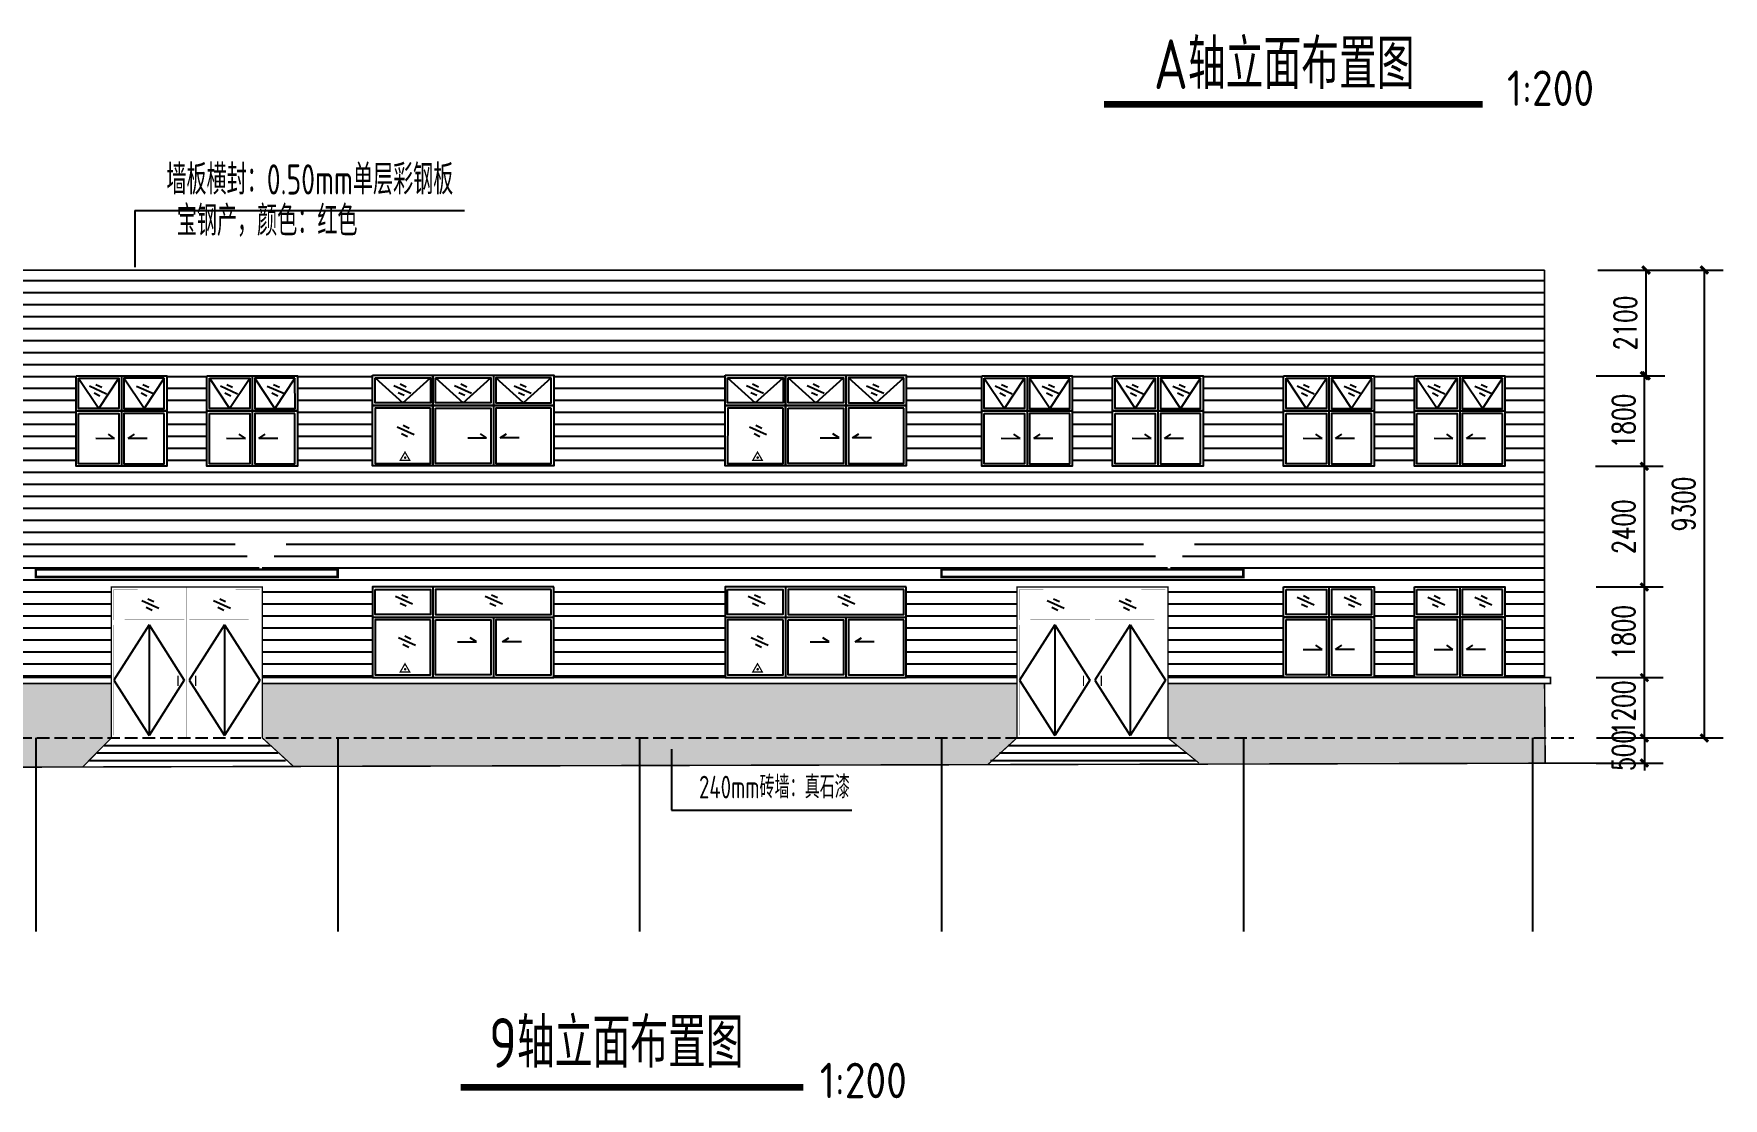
# Model space of a CAD drawing. Extents: x 180850 to 1399066, y 113487 to 334416.
# Drawn here: x 693255 to 726833, y 255921 to 277082 of the extents above; entities that cross this region are included whole.
import ezdxf
from ezdxf.enums import TextEntityAlignment as Align

# ---------------------------------------------------------------- set-up
doc = ezdxf.new("R2010")
doc.units = 0
doc.header["$LTSCALE"] = 1000
doc.linetypes.add('DASH', pattern=[0.35, 0.25, -0.1])
for name, color, linetype in [('AXIS', 3, 'Continuous'), ('COLU', 7, 'Continuous'), ('DIM_SYMB', 3, 'Continuous'), ('PUB_DIM', 3, 'Continuous'), ('PUB_TEXT', 7, 'Continuous'), ('REIN', 1, 'Continuous')]:
    doc.layers.add(name, color=color, linetype=linetype)
doc.styles.add('_TCH_DIM_T3', font='SIMPLEX', dxfattribs={"width": 0.705882, "bigfont": 'GBCBIG'})
doc.styles.add('C', font='tssdeng.shx', dxfattribs={"height": 3, "bigfont": 'tssdchn.shx'})
doc.styles.get("Standard").update_dxf_attribs({"font": 'gbenor.shx', "bigfont": 'gbcbig.shx'})
doc.dimstyles.new('_TCH_ARCH&&150', dxfattribs={"dimtxt": 446.25, "dimasz": 150, "dimexe": 375, "dimexo": 450, "dimgap": 189.375, "dimtad": 1, "dimdec": 0, "dimzin": 0, "dimdsep": 46, "dimtxsty": '_TCH_DIM_T3', "dimblk": 'ARCHTICK', "dimcen": 0.09, "dimclrd": 3, "dimclre": 3, "dimclrt": 7, "dimazin": 2, "dimtfac": 1, "dimtdec": 0, "dimtix": 1, "dimtmove": 2, "dimatfit": 3, "dimfxl": 1, "dimtolj": 1, "dimtzin": 0, "dimarcsym": 0})

# ---------------------------------------------------------------- blocks, each defined once
blk = doc.blocks.new('_ArchTick')
at = {"color": 0, "linetype": 'ByBlock', "const_width": 0.4}
blk.add_lwpolyline([(-0.5, -0.5), (0.5, 0.5)], dxfattribs=at)
blk = doc.blocks.new('*D562')
at = {"layer": 'Defpoints', "color": 0, "transparency": 16777216}
for p in [(723858, 264284), (725266, 264284), (723863, 263084)]:
    blk.add_point(p, dxfattribs=at)
at = {"layer": 'PUB_DIM', "color": 3, "lineweight": -2, "transparency": 16777216}
for p, q in [((724308, 264284), (725641, 264284)), ((725266, 264284), (725266, 264434)), ((725266, 263084), (725266, 264284)), ((724313, 263084), (725641, 263084)), ((725266, 263084), (725266, 262934))]:
    blk.add_line(p, q, dxfattribs=at)
at = {"layer": 'PUB_DIM', "color": 3, "lineweight": -2, "transparency": 16777216, "xscale": 150, "yscale": 150, "zscale": 150}
for p, rotation in [((725266, 264284), 270), ((725266, 263084), 90)]:
    blk.add_blockref('_ArchTick', p, dxfattribs=dict(at, rotation=rotation))
at = {"layer": 'PUB_DIM', "color": 7, "transparency": 16777216, "insert": (724854, 263684), "char_height": 446.2, "attachment_point": 5, "rotation": 90, "style": '_TCH_DIM_T3'}
blk.add_mtext('\\A1;1200', dxfattribs=at)
blk = doc.blocks.new('*D563')
at = {"layer": 'Defpoints', "color": 0, "transparency": 16777216}
for p in [(723858, 266084), (725266, 266084), (723858, 264284)]:
    blk.add_point(p, dxfattribs=at)
at = {"layer": 'PUB_DIM', "color": 3, "lineweight": -2, "transparency": 16777216}
for p, q in [((724308, 266084), (725641, 266084)), ((725266, 264284), (725266, 266084)), ((724308, 264284), (725641, 264284))]:
    blk.add_line(p, q, dxfattribs=at)
at = {"layer": 'PUB_DIM', "color": 3, "lineweight": -2, "transparency": 16777216, "xscale": 150, "yscale": 150, "zscale": 150}
for p, rotation in [((725266, 266084), 90), ((725266, 264284), 270)]:
    blk.add_blockref('_ArchTick', p, dxfattribs=dict(at, rotation=rotation))
at = {"layer": 'PUB_DIM', "color": 7, "transparency": 16777216, "insert": (724854, 265184), "char_height": 446.2, "attachment_point": 5, "rotation": 90, "style": '_TCH_DIM_T3'}
blk.add_mtext('\\A1;1800', dxfattribs=at)
blk = doc.blocks.new('*D564')
at = {"layer": 'Defpoints', "color": 0, "transparency": 16777216}
for p in [(723842, 268484, -4), (725266, 268484), (723858, 266084)]:
    blk.add_point(p, dxfattribs=at)
at = {"layer": 'PUB_DIM', "color": 3, "lineweight": -2, "transparency": 16777216}
for p, q in [((724292, 268484), (725641, 268484)), ((725266, 266084), (725266, 268484)), ((724308, 266084), (725641, 266084))]:
    blk.add_line(p, q, dxfattribs=at)
at = {"layer": 'PUB_DIM', "color": 3, "lineweight": -2, "transparency": 16777216, "xscale": 150, "yscale": 150, "zscale": 150}
for p, rotation in [((725266, 268484), 90), ((725266, 266084), 270)]:
    blk.add_blockref('_ArchTick', p, dxfattribs=dict(at, rotation=rotation))
at = {"layer": 'PUB_DIM', "color": 7, "transparency": 16777216, "insert": (724854, 267284), "char_height": 446.2, "attachment_point": 5, "rotation": 90, "style": '_TCH_DIM_T3'}
blk.add_mtext('\\A1;2400', dxfattribs=at)
blk = doc.blocks.new('*D565')
at = {"layer": 'Defpoints', "color": 0, "transparency": 16777216}
for p in [(723858, 270284), (725266, 270284), (723842, 268484, -4)]:
    blk.add_point(p, dxfattribs=at)
at = {"layer": 'PUB_DIM', "color": 3, "lineweight": -2, "transparency": 16777216}
for p, q in [((724308, 270284), (725641, 270284)), ((725266, 268484), (725266, 270284)), ((724292, 268484), (725641, 268484))]:
    blk.add_line(p, q, dxfattribs=at)
at = {"layer": 'PUB_DIM', "color": 3, "lineweight": -2, "transparency": 16777216, "xscale": 150, "yscale": 150, "zscale": 150}
for p, rotation in [((725266, 270284), 90), ((725266, 268484), 270)]:
    blk.add_blockref('_ArchTick', p, dxfattribs=dict(at, rotation=rotation))
at = {"layer": 'PUB_DIM', "color": 7, "transparency": 16777216, "insert": (724854, 269384), "char_height": 446.2, "attachment_point": 5, "rotation": 90, "style": '_TCH_DIM_T3'}
blk.add_mtext('\\A1;1800', dxfattribs=at)
blk = doc.blocks.new('*D566')
at = {"layer": 'Defpoints', "color": 0, "transparency": 16777216}
for p in [(723891, 272384), (725300, 272384), (723858, 270284)]:
    blk.add_point(p, dxfattribs=at)
at = {"layer": 'PUB_DIM', "color": 3, "lineweight": -2, "transparency": 16777216}
for p, q in [((724341, 272384), (725675, 272384)), ((725300, 270284), (725300, 272384)), ((724308, 270284), (725675, 270284))]:
    blk.add_line(p, q, dxfattribs=at)
at = {"layer": 'PUB_DIM', "color": 3, "lineweight": -2, "transparency": 16777216, "xscale": 150, "yscale": 150, "zscale": 150}
for p, rotation in [((725300, 272384), 90), ((725300, 270284), 270)]:
    blk.add_blockref('_ArchTick', p, dxfattribs=dict(at, rotation=rotation))
at = {"layer": 'PUB_DIM', "color": 7, "transparency": 16777216, "insert": (724887, 271334), "char_height": 446.2, "attachment_point": 5, "rotation": 90, "style": '_TCH_DIM_T3'}
blk.add_mtext('\\A1;2100', dxfattribs=at)
blk = doc.blocks.new('*D567')
at = {"layer": 'Defpoints', "color": 0, "transparency": 16777216}
for p in [(723891, 272384), (723863, 263084), (726458, 263084)]:
    blk.add_point(p, dxfattribs=at)
at = {"layer": 'PUB_DIM', "color": 3, "lineweight": -2, "transparency": 16777216}
for p, q in [((724341, 272384), (726833, 272384)), ((726458, 272384), (726458, 263084)), ((724313, 263084), (726833, 263084))]:
    blk.add_line(p, q, dxfattribs=at)
at = {"layer": 'PUB_DIM', "color": 3, "lineweight": -2, "transparency": 16777216, "xscale": 150, "yscale": 150, "zscale": 150}
for p, rotation in [((726458, 272384), 90), ((726458, 263084), 270)]:
    blk.add_blockref('_ArchTick', p, dxfattribs=dict(at, rotation=rotation))
at = {"layer": 'PUB_DIM', "color": 7, "transparency": 16777216, "insert": (726046, 267734), "char_height": 446.2, "attachment_point": 5, "rotation": 90, "style": '_TCH_DIM_T3'}
blk.add_mtext('\\A1;9300', dxfattribs=at)
blk = doc.blocks.new('*D568')
at = {"layer": 'Defpoints', "color": 0, "transparency": 16777216}
for p in [(723863, 263084), (723858, 262584), (725266, 262584)]:
    blk.add_point(p, dxfattribs=at)
at = {"layer": 'PUB_DIM', "color": 3, "lineweight": -2, "transparency": 16777216}
for p, q in [((724313, 263084), (725641, 263084)), ((725266, 263084), (725266, 263234)), ((725266, 263084), (725266, 262584)), ((724308, 262584), (725641, 262584)), ((725266, 262584), (725266, 262434))]:
    blk.add_line(p, q, dxfattribs=at)
at = {"layer": 'PUB_DIM', "color": 3, "lineweight": -2, "transparency": 16777216, "xscale": 150, "yscale": 150, "zscale": 150}
for p, rotation in [((725266, 263084), 270), ((725266, 262584), 90)]:
    blk.add_blockref('_ArchTick', p, dxfattribs=dict(at, rotation=rotation))
at = {"layer": 'PUB_DIM', "color": 7, "transparency": 16777216, "insert": (724854, 262834), "char_height": 446.2, "attachment_point": 5, "rotation": 90, "style": '_TCH_DIM_T3'}
blk.add_mtext('\\A1;500', dxfattribs=at)

msp = doc.modelspace()

# ---------------------------------------------------------------- hatches: boundary and pattern name
h = msp.add_hatch()
h.set_pattern_fill('ANSI31', color=1, scale=150, angle=315)
h.set_pattern_definition([(0, (0, 0), (7e-14, 238.125), [])])
h.paths.add_polyline_path([(723282.2, 272384.36), (688014.42, 272384.29), (688014.42, 264284.37), (688095.86, 264284.37), (688095.89, 265484.92), (688095.86, 265484.92), (688095.86, 266084.92), (689895.82, 266084.9), (689895.82, 265484.9), (689895.88, 265484.9), (689895.85, 264284.38), (690695.86, 264284.38), (690695.89, 265484.92), (690695.86, 265484.92), (690695.86, 266084.92), (692495.82, 266084.9), (692495.82, 265484.9), (692495.88, 265484.9), (692495.85, 264284.39), (694795.86, 264284.4), (694795.85, 266084.43), (697795.85, 266084.43), (697795.86, 264284.41), (699988.9, 264284.42), (699988.9, 266084.45), (703588.93, 266084.45), (703588.93, 264284.43), (706995.81, 264284.44), (706995.81, 266084.45), (710595.84, 266084.45), (710595.84, 264284.46), (712795.86, 264284.46), (712795.85, 266084.43), (715795.85, 266084.43), (715795.86, 264284.45), (718095.86, 264284.45), (718095.89, 265484.92), (718095.86, 265484.92), (718095.86, 266084.92), (719895.82, 266084.9), (719895.82, 265484.9), (719895.88, 265484.9), (719895.85, 264284.45), (720695.86, 264284.45), (720695.89, 265484.92), (720695.86, 265484.92), (720695.86, 266084.92), (722495.82, 266084.9), (722495.82, 265484.9), (722495.88, 265484.9), (722495.85, 264284.45), (723282.2, 264284.45)])
h.paths.add_polyline_path([(706996.03, 268491.94), (706996.06, 269692.41), (706996.03, 269692.41), (706996.03, 270292.41), (708196.04, 270292.39), (710595.96, 270292.36), (710595.96, 269692.36), (710596.02, 269692.36), (710595.99, 268491.89), (708196.04, 268491.92)], flags=16)
h.paths.add_polyline_path([(703589.08, 268491.89), (701189.13, 268491.92), (699989.12, 268491.94), (699989.15, 269692.41), (699989.12, 269692.41), (699989.12, 270292.41), (701189.13, 270292.39), (703589.05, 270292.36), (703589.05, 269692.36), (703589.11, 269692.36)], flags=16)
h.paths.add_polyline_path([(707045.81, 268542.36), (707046.08, 269642.36), (708146.2, 269641.95), (708145.93, 268541.95)], flags=0)
h.paths.add_polyline_path([(703538.94, 268541.93), (702438.93, 268542.09), (702439.2, 269642.09), (703539.21, 269641.93)], flags=0)
h.paths.add_polyline_path([(707543.5, 268599.91), (707639.37, 268765.97), (707735.24, 268599.91)], flags=0)
h.paths.add_polyline_path([(707630.01, 268655.81, -1), (707655.01, 268655.81, -1)], flags=0)
h.paths.add_polyline_path([(707045.67, 269742.04), (707045.67, 270242.77), (708146.53, 270242.76), (708145.82, 270242.11), (708145.82, 269742.03)], flags=0)
h.paths.add_polyline_path([(703539.63, 269742.28), (702439.53, 269742.03), (702439.31, 270242.1), (702438.6, 270242.75), (703539.77, 270243), (703539.41, 270242.67)], flags=0)
h.paths.add_polyline_path([(708245.82, 268542.28), (708246.09, 269642.28), (709346.17, 269642.11), (709345.89, 268542.11)], flags=0)
h.paths.add_polyline_path([(702338.99, 268542.11), (701238.91, 268542.28), (701239.18, 269642.28), (702339.26, 269642.11)], flags=0)
h.paths.add_polyline_path([(708245.68, 269742.02), (708245.68, 270242.75), (709346.55, 270242.73), (709345.84, 270242.09), (709345.84, 269742.01)], flags=0)
h.paths.add_polyline_path([(702338.93, 269742.01), (701238.77, 269742.02), (701238.77, 270242.75), (702339.65, 270242.73), (702338.93, 270242.09)], flags=0)
h.paths.add_polyline_path([(709445.83, 268542.09), (709446.11, 269642.09), (710546.12, 269641.93), (710545.85, 268541.93)], flags=0)
h.paths.add_polyline_path([(701139.02, 268541.95), (700038.9, 268542.36), (700039.17, 269642.36), (701139.29, 269641.95)], flags=0)
h.paths.add_polyline_path([(709446.44, 269742.03), (709446.22, 270242.1), (709445.5, 270242.75), (710546.68, 270243), (710546.32, 270242.67), (710546.54, 269742.28)], flags=0)
h.paths.add_polyline_path([(701138.91, 269742.03), (700038.76, 269742.04), (700038.76, 270242.77), (701139.62, 270242.76), (701138.91, 270242.11)], flags=0)
h.paths.add_polyline_path([(700728.33, 268599.91), (700536.59, 268599.91), (700632.46, 268765.97)], flags=0)
h.paths.add_polyline_path([(700648.1, 268655.81, -1), (700623.1, 268655.81, -1)], flags=0)
h.paths.add_polyline_path([(698361.35, 267032.05), (697761.35, 266432.05), (698361.35, 266432.05), (699295.86, 266432.05), (699295.86, 266284.42), (693295.86, 266284.42), (693295.86, 266432.05), (697761.35, 266432.05), (697161.35, 267032.05)], flags=16)
h.paths.add_polyline_path([(711295.86, 266432.05), (715817.06, 266432.05), (715217.06, 267032.05), (716417.06, 267032.05), (715817.06, 266432.05), (716417.06, 266432.05), (717295.86, 266432.05), (717295.86, 266284.42), (711295.86, 266284.42)], flags=16)
h.paths.add_polyline_path([(712095.86, 268483.92), (712095.89, 269584.39), (712095.86, 269584.39), (712095.86, 270284.39), (713895.83, 270284.37), (713895.83, 269584.37), (713895.89, 269584.37), (713895.86, 268483.9)], flags=16)
h.paths.add_polyline_path([(698495.85, 268483.9), (696695.85, 268483.92), (696695.88, 269584.39), (696695.85, 269584.39), (696695.85, 270284.39), (698495.82, 270284.37), (698495.82, 269584.37), (698495.88, 269584.37)], flags=16)
h.paths.add_polyline_path([(712145.64, 268534.28), (712145.91, 269534.28), (712945.98, 269534.12), (712945.71, 268534.12)], flags=0)
h.paths.add_polyline_path([(698445.71, 268533.94), (697645.64, 268534.1), (697645.91, 269534.1), (698445.98, 269533.94)], flags=0)
h.paths.add_polyline_path([(712145.5, 269634.03), (712145.5, 270234.75), (712946.09, 270234.74), (712945.66, 270234.09), (712945.66, 269634.02)], flags=0)
h.paths.add_polyline_path([(698446.4, 269634.29), (697646.24, 269634.04), (697646.02, 270234.11), (697645.59, 270234.76), (698446.4, 270235.01), (698446.18, 270234.68)], flags=0)
h.paths.add_polyline_path([(713045.65, 268534.1), (713045.92, 269534.1), (713845.99, 269533.94), (713845.72, 268533.94)], flags=0)
h.paths.add_polyline_path([(697545.7, 268534.12), (696745.63, 268534.28), (696745.91, 269534.28), (697545.97, 269534.12)], flags=0)
h.paths.add_polyline_path([(713046.25, 269634.04), (713046.03, 270234.11), (713045.6, 270234.76), (713846.41, 270235.01), (713846.19, 270234.68), (713846.41, 269634.29)], flags=0)
h.paths.add_polyline_path([(697545.65, 269634.02), (696745.49, 269634.03), (696745.49, 270234.75), (697546.08, 270234.74), (697545.65, 270234.09)], flags=0)
h.paths.add_polyline_path([(714695.86, 268483.92), (714695.89, 269584.39), (714695.86, 269584.39), (714695.86, 270284.39), (716495.83, 270284.37), (716495.83, 269584.37), (716495.89, 269584.37), (716495.86, 268483.9)], flags=16)
h.paths.add_polyline_path([(695895.85, 268483.9), (694095.85, 268483.92), (694095.88, 269584.39), (694095.85, 269584.39), (694095.85, 270284.39), (695895.82, 270284.37), (695895.82, 269584.37), (695895.88, 269584.37)], flags=16)
h.paths.add_polyline_path([(714745.64, 268534.28), (714745.91, 269534.28), (715545.98, 269534.12), (715545.71, 268534.12)], flags=0)
h.paths.add_polyline_path([(695845.71, 268533.94), (695045.64, 268534.1), (695045.91, 269534.1), (695845.98, 269533.94)], flags=0)
h.paths.add_polyline_path([(714745.5, 269634.03), (714745.5, 270234.75), (715546.09, 270234.74), (715545.66, 270234.09), (715545.66, 269634.02)], flags=0)
h.paths.add_polyline_path([(695846.4, 269634.29), (695046.24, 269634.04), (695046.02, 270234.11), (695045.59, 270234.76), (695846.4, 270235.01), (695846.18, 270234.68)], flags=0)
h.paths.add_polyline_path([(715645.65, 268534.1), (715645.92, 269534.1), (716445.99, 269533.94), (716445.72, 268533.94)], flags=0)
h.paths.add_polyline_path([(694945.7, 268534.12), (694145.63, 268534.28), (694145.91, 269534.28), (694945.97, 269534.12)], flags=0)
h.paths.add_polyline_path([(715646.25, 269634.04), (715646.03, 270234.11), (715645.6, 270234.76), (716446.41, 270235.01), (716446.19, 270234.68), (716446.41, 269634.29)], flags=0)
h.paths.add_polyline_path([(694945.65, 269634.02), (694145.49, 269634.03), (694145.49, 270234.75), (694946.08, 270234.74), (694945.65, 270234.09)], flags=0)
h.paths.add_polyline_path([(718095.85, 268483.92), (718095.88, 269584.39), (718095.85, 269584.39), (718095.85, 270284.39), (719895.82, 270284.37), (719895.82, 269584.37), (719895.88, 269584.37), (719895.85, 268483.9)], flags=16)
h.paths.add_polyline_path([(692495.85, 268483.9), (690695.85, 268483.92), (690695.88, 269584.39), (690695.85, 269584.39), (690695.85, 270284.39), (692495.82, 270284.37), (692495.82, 269584.37), (692495.88, 269584.37)], flags=16)
h.paths.add_polyline_path([(718145.63, 268534.28), (718145.91, 269534.28), (718945.97, 269534.12), (718945.7, 268534.12)], flags=0)
h.paths.add_polyline_path([(692445.71, 268533.94), (691645.64, 268534.1), (691645.91, 269534.1), (692445.98, 269533.94)], flags=0)
h.paths.add_polyline_path([(718145.49, 269634.03), (718145.49, 270234.75), (718946.08, 270234.74), (718945.65, 270234.09), (718945.65, 269634.02)], flags=0)
h.paths.add_polyline_path([(692446.4, 269634.29), (691646.24, 269634.04), (691646.02, 270234.11), (691645.59, 270234.76), (692446.4, 270235.01), (692446.18, 270234.68)], flags=0)
h.paths.add_polyline_path([(719045.64, 268534.1), (719045.91, 269534.1), (719845.98, 269533.94), (719845.71, 268533.94)], flags=0)
h.paths.add_polyline_path([(691545.7, 268534.12), (690745.63, 268534.28), (690745.91, 269534.28), (691545.97, 269534.12)], flags=0)
h.paths.add_polyline_path([(719046.24, 269634.04), (719046.02, 270234.11), (719045.59, 270234.76), (719846.4, 270235.01), (719846.18, 270234.68), (719846.4, 269634.29)], flags=0)
h.paths.add_polyline_path([(691545.65, 269634.02), (690745.49, 269634.03), (690745.49, 270234.75), (691546.08, 270234.74), (691545.65, 270234.09)], flags=0)
h.paths.add_polyline_path([(720695.85, 268483.92), (720695.88, 269584.39), (720695.85, 269584.39), (720695.85, 270284.39), (722495.82, 270284.37), (722495.82, 269584.37), (722495.88, 269584.37), (722495.85, 268483.9)], flags=16)
h.paths.add_polyline_path([(689895.85, 268483.9), (688095.85, 268483.92), (688095.88, 269584.39), (688095.85, 269584.39), (688095.85, 270284.39), (689895.82, 270284.37), (689895.82, 269584.37), (689895.88, 269584.37)], flags=16)
h.paths.add_polyline_path([(720745.63, 268534.28), (720745.91, 269534.28), (721545.97, 269534.12), (721545.7, 268534.12)], flags=0)
h.paths.add_polyline_path([(689845.71, 268533.94), (689045.64, 268534.1), (689045.91, 269534.1), (689845.98, 269533.94)], flags=0)
h.paths.add_polyline_path([(720745.49, 269634.03), (720745.49, 270234.75), (721546.08, 270234.74), (721545.65, 270234.09), (721545.65, 269634.02)], flags=0)
h.paths.add_polyline_path([(689846.4, 269634.29), (689046.24, 269634.04), (689046.02, 270234.11), (689045.59, 270234.76), (689846.4, 270235.01), (689846.18, 270234.68)], flags=0)
h.paths.add_polyline_path([(721645.64, 268534.1), (721645.91, 269534.1), (722445.98, 269533.94), (722445.71, 268533.94)], flags=0)
h.paths.add_polyline_path([(688945.7, 268534.12), (688145.63, 268534.28), (688145.91, 269534.28), (688945.97, 269534.12)], flags=0)
h.paths.add_polyline_path([(721646.24, 269634.04), (721646.02, 270234.11), (721645.59, 270234.76), (722446.4, 270235.01), (722446.18, 270234.68), (722446.4, 269634.29)], flags=0)
h.paths.add_polyline_path([(688945.65, 269634.02), (688145.49, 269634.03), (688145.49, 270234.75), (688946.08, 270234.74), (688945.65, 270234.09)], flags=0)
h.paths.add_polyline_path([(716539.64, 267093.3), (718517.14, 267093.3), (718517.14, 267985.8), (716539.64, 267985.8)], flags=24)
h.paths.add_polyline_path([(698483.93, 267093.3), (700461.43, 267093.3), (700461.43, 267985.8), (698483.93, 267985.8)], flags=24)
at = {"true_color": 0xc7c8ca}
h = msp.add_hatch(dxfattribs=at)
h.set_pattern_fill('AR-B816', color=9, scale=150)
h.set_pattern_definition([(0, (427232.53, 201191.47), (0, 181.9656), []), (90, (427232.53, 201191.47), (-181.9656, 181.9656), [181.9656, -181.9656])])
h.paths.add_polyline_path([(687295.86, 264164.37), (687295.86, 262484.36), (694227.22, 262507.23), (694795.86, 263084.45), (694795.86, 264164.45)])
h.paths.add_polyline_path([(697795.86, 264164.45), (697795.86, 263084.45), (698412.13, 262520.75), (712214.81, 262552.22), (712795.86, 263084.45), (712795.86, 264164.45)])
h.paths.add_polyline_path([(715795.86, 264164.45), (715795.86, 263084.45), (716412.13, 262584.37), (723295.61, 262580.73), (723282.2, 264164.45)])

# ---------------------------------------------------------------- linework, layer by layer
at = {"color": 3}
for p, q in [((694145.5, 270234.42), (694545.57, 269634.02)), ((694545.57, 269634.02), (694945.65, 270234.1)), ((694995.83, 270284.38), (694995.96, 269584.11)), ((695446.32, 269634.16), (695046.02, 270234.12)), ((695846.18, 270234.67), (695446.32, 269634.16)), ((696745.5, 270234.42), (697145.57, 269634.02)), ((697145.57, 269634.02), (697545.65, 270234.1)), ((697595.83, 270284.38), (697595.96, 269584.11)), ((698046.32, 269634.16), (697646.02, 270234.12)), ((698446.18, 270234.67), (698046.32, 269634.16)), ((700038.76, 270242.43), (700588.83, 269742.04)), ((700588.83, 269742.04), (701138.91, 270242.11)), ((701189.09, 270292.4), (701189.21, 269692.12)), ((701238.77, 270242.41), (701788.85, 269742.02)), ((701788.85, 269742.02), (702338.94, 270242.09)), ((702389.11, 270292.37), (702389.24, 269692.1)), ((702989.58, 269742.16), (702439.3, 270242.11)), ((703539.4, 270242.67), (702989.58, 269742.16)), ((707045.67, 270242.43), (707595.74, 269742.04)), ((707595.74, 269742.04), (708145.82, 270242.11)), ((708196, 270292.4), (708196.12, 269692.12)), ((708245.68, 270242.41), (708795.76, 269742.02)), ((708795.76, 269742.02), (709345.85, 270242.09)), ((709396.02, 270292.37), (709396.15, 269692.1)), ((709996.49, 269742.16), (709446.21, 270242.11)), ((710546.31, 270242.67), (709996.49, 269742.16)), ((712145.51, 270234.42), (712545.58, 269634.02)), ((712545.58, 269634.02), (712945.66, 270234.1)), ((712995.83, 270284.38), (712995.96, 269584.11)), ((713446.33, 269634.16), (713046.03, 270234.12)), ((713846.18, 270234.67), (713446.33, 269634.16)), ((714745.51, 270234.42), (715145.58, 269634.02)), ((715145.58, 269634.02), (715545.66, 270234.1)), ((715595.83, 270284.38), (715595.96, 269584.11)), ((716046.33, 269634.16), (715646.03, 270234.12)), ((716446.18, 270234.67), (716046.33, 269634.16)), ((718145.5, 270234.42), (718545.57, 269634.02)), ((718545.57, 269634.02), (718945.65, 270234.1)), ((718995.83, 270284.38), (718995.96, 269584.11)), ((719446.32, 269634.16), (719046.02, 270234.12)), ((719846.18, 270234.67), (719446.32, 269634.16)), ((720745.5, 270234.42), (721145.57, 269634.02)), ((721145.57, 269634.02), (721545.65, 270234.1)), ((721595.83, 270284.38), (721595.96, 269584.11)), ((722046.32, 269634.16), (721646.02, 270234.12)), ((722446.18, 270234.67), (722046.32, 269634.16))]:
    msp.add_line(p, q, dxfattribs=at)
for p, q in [((694364.31, 270079.91), (694702.63, 269927.3)), ((694488.94, 270111.96), (694606.61, 270054.89)), ((695296.38, 270078.36), (695636.19, 269929.12)), ((695420.68, 270111.65), (695538.91, 270055.76)), ((696964.31, 270079.91), (697302.63, 269927.3)), ((697088.94, 270111.96), (697206.61, 270054.89)), ((697896.38, 270078.36), (698236.19, 269929.12)), ((698020.68, 270111.65), (698138.91, 270055.76)), ((700411.2, 270087.92), (700749.51, 269935.31)), ((700535.83, 270119.97), (700653.49, 270062.91)), ((701617.1, 270087.92), (701955.41, 269935.31)), ((701741.72, 270119.97), (701859.39, 270062.91)), ((702799.93, 270086.36), (703139.74, 269937.11)), ((702924.24, 270119.64), (703042.46, 270063.75)), ((707418.11, 270087.92), (707756.42, 269935.31)), ((707542.74, 270119.97), (707660.4, 270062.91)), ((708624.01, 270087.92), (708962.32, 269935.31)), ((708748.63, 270119.97), (708866.3, 270062.91)), ((709806.84, 270086.36), (710146.65, 269937.11)), ((709931.14, 270119.64), (710049.37, 270063.75)), ((712364.32, 270079.91), (712702.63, 269927.3)), ((712488.95, 270111.96), (712606.61, 270054.89)), ((713296.39, 270078.36), (713636.2, 269929.12)), ((713420.69, 270111.65), (713538.92, 270055.76)), ((714964.32, 270079.91), (715302.63, 269927.3)), ((715088.95, 270111.96), (715206.61, 270054.89)), ((715896.39, 270078.36), (716236.2, 269929.12)), ((716020.69, 270111.65), (716138.92, 270055.76)), ((718364.31, 270079.91), (718702.63, 269927.3)), ((718488.94, 270111.96), (718606.61, 270054.89)), ((719296.38, 270078.36), (719636.19, 269929.12)), ((719420.68, 270111.65), (719538.91, 270055.76)), ((720964.31, 270079.91), (721302.63, 269927.3)), ((721088.94, 270111.96), (721206.61, 270054.89)), ((721896.38, 270078.36), (722236.19, 269929.12)), ((722020.68, 270111.65), (722138.91, 270055.76)), ((694452.74, 269944.06), (694570.41, 269886.99)), ((695386.16, 269943.4), (695504.38, 269887.5)), ((697052.74, 269944.06), (697170.41, 269886.99)), ((697986.16, 269943.4), (698104.38, 269887.5)), ((700499.63, 269952.07), (700617.29, 269895.01)), ((701705.52, 269952.07), (701823.19, 269895.01)), ((702389.24, 269692.1), (702388.94, 268492.1)), ((702889.71, 269951.39), (703007.93, 269895.5)), ((707506.54, 269952.07), (707624.2, 269895.01)), ((708712.43, 269952.07), (708830.1, 269895.01)), ((709396.15, 269692.1), (709395.85, 268492.1)), ((709896.62, 269951.39), (710014.84, 269895.5)), ((712452.75, 269944.06), (712570.41, 269886.99)), ((713386.16, 269943.4), (713504.39, 269887.5)), ((715052.75, 269944.06), (715170.41, 269886.99)), ((715986.16, 269943.4), (716104.39, 269887.5)), ((718452.74, 269944.06), (718570.41, 269886.99)), ((719386.16, 269943.4), (719504.38, 269887.5)), ((721052.74, 269944.06), (721170.41, 269886.99)), ((721986.16, 269943.4), (722104.38, 269887.5)), ((694995.96, 269584.11), (694995.66, 268484.11)), ((697595.96, 269584.11), (697595.66, 268484.11)), ((712995.96, 269584.11), (712995.67, 268484.11)), ((715595.96, 269584.11), (715595.67, 268484.11)), ((718995.96, 269584.11), (718995.66, 268484.11)), ((721595.96, 269584.11), (721595.66, 268484.11)), ((694485.1, 269039.53), (694861.79, 269039.44)), ((694861.79, 269039.44), (694736.97, 269123.91)), ((695129.86, 269039.37), (695254.72, 269123.78)), ((695506.55, 269039.28), (695129.86, 269039.37)), ((697085.1, 269039.53), (697461.79, 269039.44)), ((697461.79, 269039.44), (697336.97, 269123.91)), ((697729.86, 269039.37), (697854.72, 269123.78)), ((698106.55, 269039.28), (697729.86, 269039.37)), ((700474.54, 269269.77), (700812.85, 269117.16)), ((700562.97, 269133.92), (700680.63, 269076.86)), ((700599.17, 269301.82), (700716.83, 269244.76)), ((701878.38, 269047.52), (702255.07, 269047.43)), ((702255.07, 269047.43), (702130.26, 269131.9)), ((702523.15, 269047.36), (702648, 269131.78)), ((702899.84, 269047.27), (702523.15, 269047.36)), ((707481.45, 269269.77), (707819.76, 269117.16)), ((707569.88, 269133.92), (707687.54, 269076.86)), ((707606.08, 269301.82), (707723.74, 269244.76)), ((708885.29, 269047.52), (709261.98, 269047.43)), ((709261.98, 269047.43), (709137.17, 269131.9)), ((709530.06, 269047.36), (709654.91, 269131.78)), ((709906.75, 269047.27), (709530.06, 269047.36)), ((712485.11, 269039.53), (712861.8, 269039.44)), ((712861.8, 269039.44), (712736.98, 269123.91)), ((713129.87, 269039.37), (713254.73, 269123.78)), ((713506.56, 269039.28), (713129.87, 269039.37)), ((715085.11, 269039.53), (715461.8, 269039.44)), ((715461.8, 269039.44), (715336.98, 269123.91)), ((715729.87, 269039.37), (715854.73, 269123.78)), ((716106.56, 269039.28), (715729.87, 269039.37)), ((718485.1, 269039.53), (718861.79, 269039.44)), ((718861.79, 269039.44), (718736.97, 269123.91)), ((719129.86, 269039.37), (719254.72, 269123.78)), ((719506.55, 269039.28), (719129.86, 269039.37)), ((721085.1, 269039.53), (721461.79, 269039.44)), ((721461.79, 269039.44), (721336.97, 269123.91)), ((721729.86, 269039.37), (721854.72, 269123.78)), ((722106.55, 269039.28), (721729.86, 269039.37)), ((701188.89, 266084.45), (701188.9, 264284.46)), ((708195.8, 266084.45), (708195.81, 264284.46)), ((718995.83, 266084.91), (718995.96, 265484.64)), ((721595.83, 266084.91), (721595.96, 265484.64)), ((695399.22, 265817.63), (695737.53, 265665.02)), ((695487.65, 265681.78), (695605.31, 265624.72)), ((695523.85, 265849.68), (695641.51, 265792.62)), ((696825.82, 265817.63), (697164.13, 265665.02)), ((696914.24, 265681.78), (697031.91, 265624.72)), ((696950.44, 265849.68), (697068.11, 265792.62)), ((700446.68, 265899.26), (700784.99, 265746.66)), ((700535.11, 265763.41), (700652.77, 265706.35)), ((700571.31, 265931.31), (700688.97, 265874.25)), ((702228.98, 265899.26), (702567.29, 265746.66)), ((702317.4, 265763.41), (702435.07, 265706.35)), ((702353.6, 265931.31), (702471.27, 265874.25)), ((707453.59, 265899.26), (707791.9, 265746.66)), ((707542.02, 265763.41), (707659.68, 265706.35)), ((707578.22, 265931.31), (707695.88, 265874.25)), ((709235.89, 265899.26), (709574.2, 265746.66)), ((709324.31, 265763.41), (709441.98, 265706.35)), ((709360.51, 265931.31), (709478.18, 265874.25)), ((713399.22, 265817.63), (713737.53, 265665.02)), ((713487.65, 265681.78), (713605.31, 265624.72)), ((713523.85, 265849.68), (713641.51, 265792.62)), ((714825.82, 265817.63), (715164.13, 265665.02)), ((714914.24, 265681.78), (715031.91, 265624.72)), ((714950.44, 265849.68), (715068.11, 265792.62)), ((718364.32, 265880.44), (718702.63, 265727.83)), ((718452.74, 265744.58), (718570.41, 265687.52)), ((718488.94, 265912.48), (718606.61, 265855.42)), ((719296.38, 265878.89), (719636.19, 265729.65)), ((719386.16, 265743.92), (719504.38, 265688.03)), ((719420.69, 265912.17), (719538.91, 265856.28)), ((720964.32, 265880.44), (721302.63, 265727.83)), ((721052.74, 265744.58), (721170.41, 265687.52)), ((721088.94, 265912.48), (721206.61, 265855.42)), ((721896.38, 265878.89), (722236.19, 265729.65)), ((721986.16, 265743.92), (722104.38, 265688.03)), ((722020.69, 265912.17), (722138.91, 265856.28)), ((695545.85, 265329.81), (695545.85, 263134.43)), ((697045.85, 265329.81), (697045.86, 263134.43)), ((699988.9, 265484.46), (703588.93, 265484.46)), ((702388.89, 265484.47), (702388.91, 264284.47)), ((706995.81, 265484.46), (710595.84, 265484.46)), ((709395.8, 265484.47), (709395.82, 264284.47)), ((713545.85, 265329.81), (713545.85, 263134.43)), ((715045.85, 265329.81), (715045.86, 263134.43)), ((718995.96, 265484.64), (718995.66, 264284.64)), ((721595.96, 265484.64), (721595.66, 264284.64)), ((700503.45, 265081.11), (700841.76, 264928.5)), ((700591.87, 264945.26), (700709.54, 264888.2)), ((700628.07, 265113.16), (700745.74, 265056.1)), ((701678.14, 264991.55), (702054.83, 264991.55)), ((702054.83, 264991.55), (701930, 265076)), ((702573.22, 264991.56), (702698.06, 265076.01)), ((702949.91, 264991.57), (702573.22, 264991.56)), ((707510.36, 265081.11), (707848.67, 264928.5)), ((707598.78, 264945.26), (707716.45, 264888.2)), ((707634.98, 265113.16), (707752.65, 265056.1)), ((708685.05, 264991.55), (709061.74, 264991.55)), ((709061.74, 264991.55), (708936.91, 265076)), ((709580.13, 264991.56), (709704.97, 265076.01)), ((709956.82, 264991.57), (709580.13, 264991.56)), ((718485.1, 264840.06), (718861.79, 264839.96)), ((718861.79, 264839.96), (718736.98, 264924.44)), ((719129.86, 264839.9), (719254.72, 264924.31)), ((719506.56, 264839.8), (719129.86, 264839.9)), ((721085.1, 264840.06), (721461.79, 264839.96)), ((721461.79, 264839.96), (721336.98, 264924.44)), ((721729.86, 264839.9), (721854.72, 264924.31)), ((722106.56, 264839.8), (721729.86, 264839.9)), ((694651.38, 262934.39), (697949.94, 262934.4)), ((712621.57, 262934.39), (715980.76, 262934.4)), ((712795.86, 263084.39), (715795.93, 263084.37)), ((694362.51, 262634.39), (698258.05, 262634.4)), ((694506.95, 262784.39), (698104, 262784.4)), ((712273.08, 262634.39), (716350.48, 262634.4)), ((712447.32, 262784.39), (716165.62, 262784.4))]:
    msp.add_line(p, q)
at = {"color": 1, "linetype": 'DASH'}
msp.add_line((685616.97, 263084.37), (723863.39, 263084.37), dxfattribs=at)
for points, const_width in [([(687295.86, 272384.29), (723282.2, 272384.36)], 30), ([(723282.2, 272384.36), (723282.2, 264284.45), (723402.2, 264284.45), (723402.2, 264164.45), (723282.2, 264164.45), (723295.86, 262586.89)], 30), ([(698412.13, 262520.75), (697795.86, 263084.43), (697795.85, 266084.43), (694795.85, 266084.43), (694795.86, 263084.43), (694227.22, 262507.23)], 25), ([(696295.85, 263084.43), (696295.85, 266084.43)], 2), ([(697795.85, 266084.43), (697795.86, 263184.43)], 25), ([(716412.13, 262584.37), (715795.86, 263084.43), (715795.85, 266084.43), (712795.85, 266084.43), (712795.86, 263084.43), (712214.98, 262552.22)], 25), ([(714295.85, 263084.43), (714295.85, 266084.43)], 2), ([(715795.85, 266084.43), (715795.86, 263184.43)], 25), ([(697795.85, 265382.12), (694795.86, 265382.12)], 2), ([(715795.85, 265382.12), (712795.86, 265382.12)], 2), ([(694795.86, 264284.4), (687295.86, 264284.37)], 30), ([(696118.57, 264321.81), (696118.57, 264118.95)], 25), ([(696473.14, 264321.81), (696473.14, 264118.95)], 25), ([(712795.86, 264284.46), (697795.86, 264284.41)], 30), ([(714118.57, 264321.81), (714118.57, 264118.95)], 25), ([(714473.14, 264321.81), (714473.14, 264118.95)], 25), ([(723282.2, 264284.45), (715795.86, 264284.45)], 30), ([(687295.86, 264164.37), (694795.86, 264164.4)], 30), ([(697795.86, 264164.41), (712795.86, 264164.46)], 30), ([(715795.86, 264164.45), (723282.2, 264164.45)], 30), ([(724709.68, 262584.37), (685847.13, 262484.37)], 30)]:
    msp.add_lwpolyline(points, dxfattribs=dict(const_width=const_width))
at = {"color": 3}
for points in [[(694095.85, 270284.39), (695895.82, 270284.37), (695895.82, 269584.37), (694095.85, 269584.39)], [(694145.49, 270234.75), (694945.65, 270234.74), (694945.65, 269634.02), (694145.49, 269634.03)], [(695846.18, 270235.01), (695046.02, 270234.76), (695046.24, 269634.04), (695846.4, 269634.29)], [(696695.85, 270284.39), (698495.82, 270284.37), (698495.82, 269584.37), (696695.85, 269584.39)], [(696745.49, 270234.75), (697545.65, 270234.74), (697545.65, 269634.02), (696745.49, 269634.03)], [(698446.18, 270235.01), (697646.02, 270234.76), (697646.24, 269634.04), (698446.4, 269634.29)], [(699989.12, 270292.41), (701189.13, 270292.39), (701189.13, 269692.39), (699989.12, 269692.41)], [(700038.76, 270242.77), (701138.91, 270242.76), (701138.91, 269742.03), (700038.76, 269742.04)], [(701189.13, 270292.39), (703589.05, 270292.36), (703589.05, 269692.36), (701189.13, 269692.39)], [(701238.77, 270242.75), (702338.93, 270242.73), (702338.93, 269742.01), (701238.77, 269742.02)], [(703539.41, 270243), (702439.31, 270242.75), (702439.53, 269742.03), (703539.63, 269742.28)], [(706996.03, 270292.41), (708196.04, 270292.39), (708196.04, 269692.39), (706996.03, 269692.41)], [(707045.67, 270242.77), (708145.82, 270242.76), (708145.82, 269742.03), (707045.67, 269742.04)], [(708196.04, 270292.39), (710595.96, 270292.36), (710595.96, 269692.36), (708196.04, 269692.39)], [(708245.68, 270242.75), (709345.84, 270242.73), (709345.84, 269742.01), (708245.68, 269742.02)], [(710546.32, 270243), (709446.22, 270242.75), (709446.44, 269742.03), (710546.54, 269742.28)], [(712095.86, 270284.39), (713895.83, 270284.37), (713895.83, 269584.37), (712095.86, 269584.39)], [(712145.5, 270234.75), (712945.66, 270234.74), (712945.66, 269634.02), (712145.5, 269634.03)], [(713846.19, 270235.01), (713046.03, 270234.76), (713046.25, 269634.04), (713846.41, 269634.29)], [(714695.86, 270284.39), (716495.83, 270284.37), (716495.83, 269584.37), (714695.86, 269584.39)], [(714745.5, 270234.75), (715545.66, 270234.74), (715545.66, 269634.02), (714745.5, 269634.03)], [(716446.19, 270235.01), (715646.03, 270234.76), (715646.25, 269634.04), (716446.41, 269634.29)], [(718095.85, 270284.39), (719895.82, 270284.37), (719895.82, 269584.37), (718095.85, 269584.39)], [(718145.49, 270234.75), (718945.65, 270234.74), (718945.65, 269634.02), (718145.49, 269634.03)], [(719846.18, 270235.01), (719046.02, 270234.76), (719046.24, 269634.04), (719846.4, 269634.29)], [(720695.85, 270284.39), (722495.82, 270284.37), (722495.82, 269584.37), (720695.85, 269584.39)], [(720745.49, 270234.75), (721545.65, 270234.74), (721545.65, 269634.02), (720745.49, 269634.03)], [(722446.18, 270235.01), (721646.02, 270234.76), (721646.24, 269634.04), (722446.4, 269634.29)]]:
    msp.add_lwpolyline(points, close=True, dxfattribs=at)
for points in [[(699989.15, 269692.41), (701189.19, 269692.39), (701189.16, 268491.92), (699989.12, 268491.94)], [(701139.29, 269641.95), (700039.17, 269642.36), (700038.9, 268542.36), (701139.02, 268541.95)], [(701189.16, 269692.39), (703589.11, 269692.36), (703589.08, 268491.89), (701189.13, 268491.92)], [(701239.18, 269642.28), (702339.26, 269642.11), (702338.99, 268542.11), (701238.91, 268542.28)], [(703539.21, 269641.93), (702439.2, 269642.09), (702438.93, 268542.09), (703538.94, 268541.93)], [(706996.06, 269692.41), (708196.1, 269692.39), (708196.07, 268491.92), (706996.03, 268491.94)], [(708146.2, 269641.95), (707046.08, 269642.36), (707045.81, 268542.36), (708145.93, 268541.95)], [(708196.07, 269692.39), (710596.02, 269692.36), (710595.99, 268491.89), (708196.04, 268491.92)], [(708246.09, 269642.28), (709346.17, 269642.11), (709345.89, 268542.11), (708245.82, 268542.28)], [(710546.12, 269641.93), (709446.11, 269642.09), (709445.83, 268542.09), (710545.85, 268541.93)], [(694095.88, 269584.39), (695895.88, 269584.37), (695895.85, 268483.9), (694095.85, 268483.92)], [(694145.91, 269534.28), (694945.97, 269534.12), (694945.7, 268534.12), (694145.63, 268534.28)], [(695845.98, 269533.94), (695045.91, 269534.1), (695045.64, 268534.1), (695845.71, 268533.94)], [(696695.88, 269584.39), (698495.88, 269584.37), (698495.85, 268483.9), (696695.85, 268483.92)], [(696745.91, 269534.28), (697545.97, 269534.12), (697545.7, 268534.12), (696745.63, 268534.28)], [(698445.98, 269533.94), (697645.91, 269534.1), (697645.64, 268534.1), (698445.71, 268533.94)], [(712095.89, 269584.39), (713895.89, 269584.37), (713895.86, 268483.9), (712095.86, 268483.92)], [(712145.91, 269534.28), (712945.98, 269534.12), (712945.71, 268534.12), (712145.64, 268534.28)], [(713845.99, 269533.94), (713045.92, 269534.1), (713045.65, 268534.1), (713845.72, 268533.94)], [(714695.89, 269584.39), (716495.89, 269584.37), (716495.86, 268483.9), (714695.86, 268483.92)], [(714745.91, 269534.28), (715545.98, 269534.12), (715545.71, 268534.12), (714745.64, 268534.28)], [(716445.99, 269533.94), (715645.92, 269534.1), (715645.65, 268534.1), (716445.72, 268533.94)], [(718095.88, 269584.39), (719895.88, 269584.37), (719895.85, 268483.9), (718095.85, 268483.92)], [(718145.91, 269534.28), (718945.97, 269534.12), (718945.7, 268534.12), (718145.63, 268534.28)], [(719845.98, 269533.94), (719045.91, 269534.1), (719045.64, 268534.1), (719845.71, 268533.94)], [(720695.88, 269584.39), (722495.88, 269584.37), (722495.85, 268483.9), (720695.85, 268483.92)], [(720745.91, 269534.28), (721545.97, 269534.12), (721545.7, 268534.12), (720745.63, 268534.28)], [(722445.98, 269533.94), (721645.91, 269534.1), (721645.64, 268534.1), (722445.71, 268533.94)], [(703588.93, 266084.45), (699988.9, 266084.45), (699988.9, 264284.46), (703588.93, 264284.46)], [(700038.51, 266034.46), (701138.57, 266034.44), (701138.57, 265534.44), (700038.51, 265534.46)], [(703539.29, 266034.48), (701239.21, 266034.44), (701239.21, 265534.44), (703539.3, 265534.48)], [(710595.84, 266084.45), (706995.81, 266084.45), (706995.81, 264284.46), (710595.84, 264284.46)], [(707045.42, 266034.46), (708145.48, 266034.44), (708145.48, 265534.44), (707045.42, 265534.46)], [(710546.2, 266034.48), (708246.12, 266034.44), (708246.12, 265534.44), (710546.21, 265534.48)], [(718095.86, 266084.92), (719895.82, 266084.9), (719895.82, 265484.9), (718095.86, 265484.92)], [(718145.49, 266035.28), (718945.65, 266035.27), (718945.65, 265534.55), (718145.49, 265534.56)], [(719846.18, 266035.54), (719046.03, 266035.29), (719046.25, 265534.56), (719846.4, 265534.81)], [(720695.86, 266084.92), (722495.82, 266084.9), (722495.82, 265484.9), (720695.86, 265484.92)], [(720745.49, 266035.28), (721545.65, 266035.27), (721545.65, 265534.55), (720745.49, 265534.56)], [(722446.18, 266035.54), (721646.03, 266035.29), (721646.25, 265534.56), (722446.4, 265534.81)], [(701138.9, 265434.45), (700038.84, 265434.45), (700038.84, 264334.46), (701138.9, 264334.46)], [(701238.88, 265434.46), (702338.89, 265434.47), (702338.91, 264334.47), (701238.9, 264334.46)], [(703538.97, 265434.48), (702438.89, 265434.47), (702438.91, 264334.47), (703538.99, 264334.48)], [(708145.81, 265434.45), (707045.75, 265434.45), (707045.75, 264334.46), (708145.81, 264334.46)], [(708245.79, 265434.46), (709345.8, 265434.47), (709345.82, 264334.47), (708245.81, 264334.46)], [(710545.88, 265434.48), (709445.8, 265434.47), (709445.82, 264334.47), (710545.9, 264334.48)], [(718095.89, 265484.92), (719895.88, 265484.9), (719895.85, 264284.43), (718095.86, 264284.45)], [(718145.91, 265434.81), (718945.97, 265434.65), (718945.7, 264334.65), (718145.63, 264334.81)], [(719845.98, 265434.46), (719045.91, 265434.62), (719045.64, 264334.62), (719845.71, 264334.46)], [(720695.89, 265484.92), (722495.88, 265484.9), (722495.85, 264284.43), (720695.86, 264284.45)], [(720745.91, 265434.81), (721545.97, 265434.65), (721545.7, 264334.65), (720745.63, 264334.81)], [(722445.98, 265434.46), (721645.91, 265434.62), (721645.64, 264334.62), (722445.71, 264334.46)]]:
    msp.add_lwpolyline(points, close=True)
for points, const_width in [([(699295.86, 266284.42), (693295.86, 266284.42), (693295.86, 266432.05), (699295.86, 266432.05)], 50), ([(717295.86, 266284.42), (711295.86, 266284.42), (711295.86, 266432.05), (717295.86, 266432.05)], 50), ([(694845.85, 266034.43), (696245.85, 266036.73), (696245.85, 265432.12), (694845.85, 265429.81)], 2), ([(697745.85, 266034.43), (696345.85, 266036.73), (696345.85, 265432.12), (697745.85, 265429.81)], 2), ([(712845.85, 266034.43), (714245.85, 266036.73), (714245.85, 265432.12), (712845.85, 265429.81)], 2), ([(715745.85, 266034.43), (714345.85, 266036.73), (714345.85, 265432.12), (715745.85, 265429.81)], 2), ([(694845.86, 263134.43), (696245.86, 263134.43), (696245.86, 265329.81), (694845.85, 265329.81)], 2), ([(697745.85, 263134.43), (696345.85, 263134.43), (696345.85, 265329.81), (697745.85, 265329.81)], 2), ([(712845.86, 263134.43), (714245.86, 263134.43), (714245.86, 265329.81), (712845.85, 265329.81)], 2), ([(715745.85, 263134.43), (714345.85, 263134.43), (714345.85, 265329.81), (715745.85, 265329.81)], 2)]:
    msp.add_lwpolyline(points, close=True, dxfattribs=dict(const_width=const_width))
at = {"layer": 'AXIS', "linetype": 'ByBlock'}
for p, q in [((695264.97, 273571.09), (695264.97, 272439.91)), ((695264.97, 273571.09), (701815.21, 273571.09)), ((705926.93, 262860.87), (705926.93, 261644.73)), ((705926.93, 261644.73), (709515.84, 261644.73))]:
    msp.add_line(p, q, dxfattribs=at)
at = {"layer": 'AXIS'}
for p, q in [((693295.86, 263084.37), (693295.86, 259236.63)), ((699295.86, 263084.37), (699295.86, 259236.63)), ((705295.86, 263084.37), (705295.86, 259236.63)), ((711295.86, 263084.37), (711295.86, 259236.63)), ((717295.86, 263084.37), (717295.86, 259236.63)), ((723045.86, 263084.37), (723045.86, 259236.63))]:
    msp.add_line(p, q, dxfattribs=at)
at = {"layer": 'COLU'}
for p, q in [((695545.85, 265329.81), (694845.86, 264229.82)), ((695545.85, 265329.81), (696245.86, 264232.12)), ((697045.85, 265329.81), (696345.85, 264232.12)), ((697045.85, 265329.81), (697745.85, 264229.82)), ((713545.85, 265329.81), (712845.86, 264229.82)), ((713545.85, 265329.81), (714245.86, 264232.12)), ((715045.85, 265329.81), (714345.85, 264232.12)), ((715045.85, 265329.81), (715745.85, 264229.82)), ((694845.86, 264229.82), (695545.85, 263134.43)), ((696245.86, 264232.12), (695545.85, 263134.43)), ((696345.85, 264232.12), (697045.86, 263134.43)), ((697745.85, 264229.82), (697045.86, 263134.43)), ((712845.86, 264229.82), (713545.85, 263134.43)), ((714245.86, 264232.12), (713545.85, 263134.43)), ((714345.85, 264232.12), (715045.86, 263134.43)), ((715745.85, 264229.82), (715045.86, 263134.43))]:
    msp.add_line(p, q, dxfattribs=at)
at = {"layer": 'DIM_SYMB', "const_width": 131.71}
for points in [[(714526.45, 275680.39), (722053.34, 275680.39)], [(701742.06, 256138.06), (708551.48, 256138.06)]]:
    msp.add_lwpolyline(points, dxfattribs=at)
at = {"layer": 'REIN', "const_width": 25}
for points in [[(700632.46, 268765.97), (700536.59, 268599.91), (700728.33, 268599.91)], [(707639.37, 268765.97), (707543.5, 268599.91), (707735.24, 268599.91)], [(700632.37, 264558.27), (700536.5, 264392.22), (700728.25, 264392.22)], [(707639.28, 264558.27), (707543.41, 264392.22), (707735.16, 264392.22)]]:
    msp.add_lwpolyline(points, close=True, dxfattribs=at)
for points in [[(700623.1, 268655.81, 1), (700648.1, 268655.81, 1)], [(707630.01, 268655.81, 1), (707655.01, 268655.81, 1)], [(700623.01, 264448.11, 1), (700648.01, 264448.11, 1)], [(707629.92, 264448.11, 1), (707654.92, 264448.11, 1)]]:
    msp.add_lwpolyline(points, format="xyb", close=True, dxfattribs=at)

# ---------------------------------------------------------------- texts
at = {"layer": 'PUB_TEXT', "style": 'C', "width": 0.8}
for s, p in [('A轴立面布置图', (715516.11, 275984.54)), ('9轴立面布置图', (702303.05, 256526.92))]:
    msp.add_text(s, height=987.84, dxfattribs=at).set_placement(p)
at = {"layer": 'PUB_TEXT'}
for p in [(722535.86, 275647.31), (708877.3, 255920.58)]:
    msp.add_text('1:200', height=705.6, dxfattribs=at).set_placement(p)
at = {"layer": 'PUB_TEXT', "style": 'C', "width": 0.7}
for s, height, p in [('墙板横封：0.50mm单层彩钢板', 599.985, (701592.34, 273706.54)), ('宝钢产，颜色：红色', 599.985, (699688.37, 272885.87)), ('240mm砖墙：真石漆', 450, (709474.17, 261746.32))]:
    msp.add_text(s, height=height, dxfattribs=at).set_placement(p, align=Align.BOTTOM_RIGHT)

# ---------------------------------------------------------------- dimensions: what is measured, and where the dimension line sits
at = {"layer": 'PUB_DIM'}
for base, p1, p2, angle, picture, middle in [((725299.62, 272384.29), (723858.04, 270284.37), (723891.34, 272384.29), 90, '*D566', (724887.12, 271334.33)), ((726458.37, 263084.37), (723891.34, 272384.29), (723863.39, 263084.37), 90, '*D567', (726045.87, 267734.33)), ((725266.33, 270284.37), (723841.76, 268484.37, -3.97), (723858.04, 270284.37), 90, '*D565', (724853.83, 269384.37)), ((725266.33, 268484.37), (723858.04, 266084.45), (723841.76, 268484.37, -3.97), 90, '*D564', (724853.83, 267284.41)), ((725266.33, 266084.45), (723858.04, 264284.45), (723858.04, 266084.45), 90, '*D563', (724853.83, 265184.45)), ((725266.33, 264284.45), (723863.39, 263084.37), (723858.04, 264284.45), 90, '*D562', (724853.83, 263684.41)), ((725266.33, 262584.29), (723863.39, 263084.37), (723858.04, 262584.29), 270, '*D568', (724853.83, 262834.33))]:
    dim = msp.add_linear_dim(base=base, p1=p1, p2=p2, angle=angle, dimstyle='_TCH_ARCH&&150', dxfattribs=at)
    dim.commit()
    dim.dimension.update_dxf_attribs({"geometry": picture, "text_midpoint": middle})

doc.saveas('drawing.dxf')
